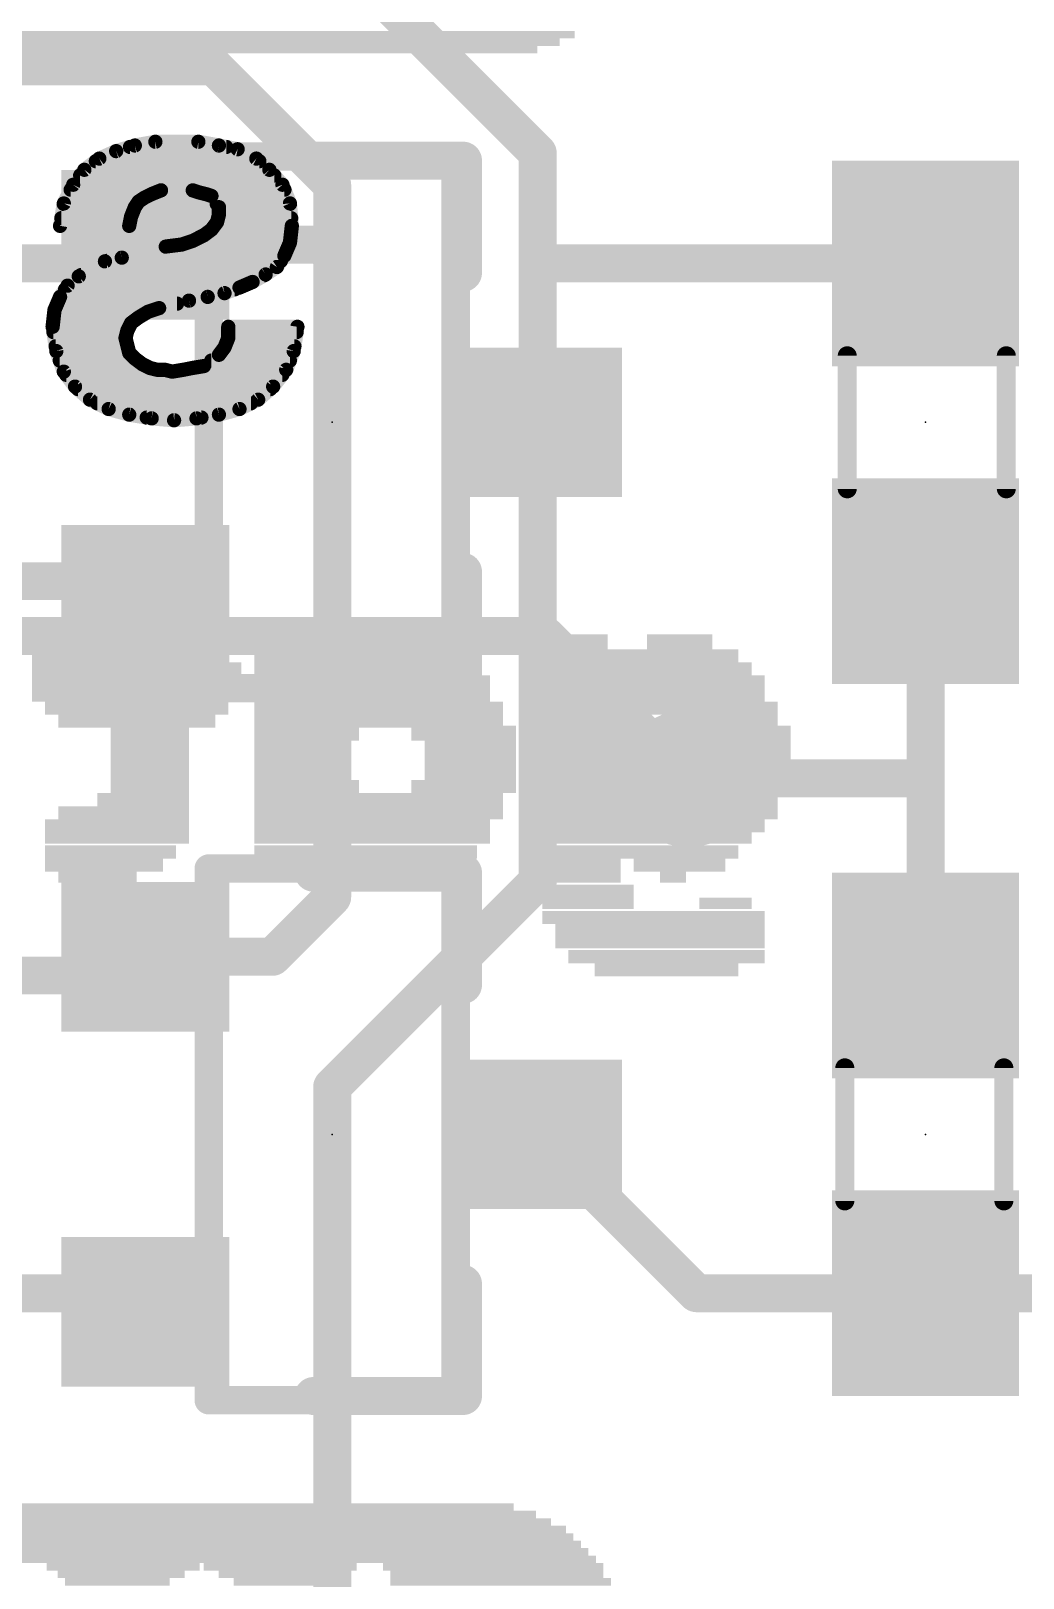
# Model space of a CAD drawing. Extents: x -23 to 93, y -71 to 33.
# Drawn here: x 23.15 to 28.46, y 8.42 to 16.7 of the extents above; entities that cross this region are included whole.
import ezdxf

# ---------------------------------------------------------------- set-up
doc = ezdxf.new("R2010")
doc.units = 0
for name, color, linetype in [('1', 12, 'CONTINUOUS'), ('16', 132, 'CONTINUOUS'), ('18', 110, 'CONTINUOUS'), ('21', 41, 'CONTINUOUS'), ('22', 40, 'CONTINUOUS'), ('23', 53, 'CONTINUOUS'), ('31', 253, 'CONTINUOUS'), ('51', 53, 'CONTINUOUS')]:
    doc.layers.add(name, color=color, linetype=linetype)

# ---------------------------------------------------------------- blocks, each defined once
blk = doc.blocks.new('RECT')
blk.add_solid([(-0.5, -0.5), (0.5, -0.5), (-0.5, 0.5), (0.5, 0.5)])
blk = doc.blocks.new('ROUNDV')
at = {"const_width": 0.5}
blk.add_lwpolyline([(0, -0.25, 1), (0, 0.25, 1), (0, -0.25)], format="xyb", dxfattribs=at)

msp = doc.modelspace()

# ---------------------------------------------------------------- linework, layer by layer
at = {"layer": '1', "const_width": 0.2032}
for points in [[(25.865, 16.045), (24.13, 17.78)], [(16.51, 16.51), (24.13, 16.51)], [(24.13, 16.51), (24.765, 15.875)], [(25.865, 15.494), (25.865, 16.045)], [(24.765, 15.875), (24.765, 15.494)], [(23.665, 15.455), (23.765, 15.555)], [(23.765, 15.555), (24.704, 15.555)], [(24.704, 15.555), (24.765, 15.494)], [(24.765, 15.494), (24.765, 15.24)], [(25.865, 14.605), (25.865, 15.494)], [(25.904, 15.455), (25.865, 15.494)], [(22.225, 15.455), (23.665, 15.455)], [(27.94, 15.455), (25.904, 15.455)], [(24.765, 15.24), (24.765, 12.065)], [(25.865, 14.605), (25.865, 12.149)], [(22.225, 13.755), (23.665, 13.755)], [(23.665, 13.755), (23.765, 13.655)], [(27.94, 13.755), (27.94, 12.7)], [(26.67, 12.7), (27.94, 12.7)], [(27.94, 12.7), (27.94, 11.645)], [(25.865, 12.149), (24.765, 11.049)], [(24.765, 12.065), (24.445, 11.745)], [(23.665, 11.645), (23.765, 11.745)], [(24.445, 11.745), (23.765, 11.745)], [(22.225, 11.645), (23.665, 11.645)], [(24.765, 11.049), (24.765, 8.255)], [(25.865, 10.795), (26.715, 9.945)], [(22.225, 9.945), (23.665, 9.945)], [(23.665, 9.945), (23.765, 9.845)], [(26.715, 9.945), (27.94, 9.945)], [(27.94, 9.945), (29.21, 9.945)]]:
    msp.add_lwpolyline(points, dxfattribs=at)
at = {"layer": '1', "const_width": 0.1016}
for points in [[(24.1659, 16.5459, 1), (24.0941, 16.4741)], [(24.13, 16.4592, 1), (24.13, 16.5608)], [(25.9158, 16.045, 1), (25.8142, 16.045)], [(25.8291, 16.0091, 1), (25.9009, 16.0809)], [(24.8158, 15.875, 1), (24.7142, 15.875)], [(24.7291, 15.8391, 1), (24.8009, 15.9109)], [(23.765, 15.6058, 1), (23.765, 15.5042)], [(23.8009, 15.5191, 1), (23.7291, 15.5909)], [(24.7399, 15.5909, 1), (24.6681, 15.5191)], [(24.704, 15.5042, 1), (24.704, 15.6058)], [(24.8158, 15.494, 1), (24.7142, 15.494)], [(24.7291, 15.4581, 1), (24.8009, 15.5299)], [(25.9158, 15.494, 1), (25.8142, 15.494)], [(25.9009, 15.5299, 1), (25.8291, 15.4581)], [(23.6291, 15.4909, 1), (23.7009, 15.4191)], [(23.665, 15.4042, 1), (23.665, 15.5058)], [(24.7142, 15.494, 1), (24.8158, 15.494)], [(25.8142, 15.494, 1), (25.9158, 15.494)], [(25.904, 15.5058, 1), (25.904, 15.4042)], [(25.8681, 15.4191, 1), (25.9399, 15.4909)], [(27.94, 15.4042, 1), (27.94, 15.5058)], [(24.8158, 15.24, 1), (24.7142, 15.24)], [(24.7142, 15.24, 1), (24.8158, 15.24)], [(25.9158, 14.605, 1), (25.8142, 14.605)], [(25.8142, 14.605, 1), (25.9158, 14.605)], [(23.7009, 13.7909, 1), (23.6291, 13.7191)], [(23.665, 13.7042, 1), (23.665, 13.8058)], [(27.9908, 13.755, 1), (27.8892, 13.755)], [(23.7291, 13.6191, 1), (23.8009, 13.6909)], [(26.67, 12.7508, 1), (26.67, 12.6492)], [(27.9908, 12.7, 1), (27.8892, 12.7)], [(27.8892, 12.7, 1), (27.9908, 12.7)], [(27.94, 12.6492, 1), (27.94, 12.7508)], [(25.8142, 12.149, 1), (25.9158, 12.149)], [(25.9009, 12.1131, 1), (25.8291, 12.1849)], [(24.7142, 12.065, 1), (24.8158, 12.065)], [(24.8009, 12.0291, 1), (24.7291, 12.1009)], [(23.765, 11.7958, 1), (23.765, 11.6942)], [(23.8009, 11.7091, 1), (23.7291, 11.7809)], [(24.445, 11.6942, 1), (24.445, 11.7958)], [(24.4091, 11.7809, 1), (24.4809, 11.7091)], [(23.6291, 11.6809, 1), (23.7009, 11.6091)], [(23.665, 11.5942, 1), (23.665, 11.6958)], [(27.8892, 11.645, 1), (27.9908, 11.645)], [(24.8158, 11.049, 1), (24.7142, 11.049)], [(24.7291, 11.0849, 1), (24.8009, 11.0131)], [(25.9009, 10.8309, 1), (25.8291, 10.7591)], [(23.7009, 9.9809, 1), (23.6291, 9.9091)], [(23.665, 9.8942, 1), (23.665, 9.9958)], [(26.715, 9.9958, 1), (26.715, 9.8942)], [(26.6791, 9.9091, 1), (26.7509, 9.9809)], [(27.94, 9.9958, 1), (27.94, 9.8942)], [(27.94, 9.8942, 1), (27.94, 9.9958)], [(23.7291, 9.8091, 1), (23.8009, 9.8809)]]:
    msp.add_lwpolyline(points, format="xyb", dxfattribs=at)
at = {"layer": '16', "const_width": 0.2032}
for points in [[(25.908, 13.462), (19.05, 13.462)], [(26.67, 12.7), (25.908, 13.462)]]:
    msp.add_lwpolyline(points, dxfattribs=at)
at = {"layer": '16', "const_width": 0.1016}
for points in [[(25.9439, 13.4979, 1), (25.8721, 13.4261)], [(25.908, 13.4112, 1), (25.908, 13.5128)], [(26.6341, 12.6641, 1), (26.7059, 12.7359)]]:
    msp.add_lwpolyline(points, format="xyb", dxfattribs=at)
at = {"layer": '21', "const_width": 0.2032}
for points in [[(25.465, 16.005), (24.665, 16.005)], [(25.465, 15.405), (25.465, 16.005)], [(25.465, 13.805), (25.465, 13.205)], [(25.465, 13.205), (24.665, 13.205)], [(25.465, 12.195), (24.665, 12.195)], [(25.465, 11.595), (25.465, 12.195)], [(25.465, 9.995), (25.465, 9.395)], [(25.465, 9.395), (24.665, 9.395)]]:
    msp.add_lwpolyline(points, dxfattribs=at)
at = {"layer": '21', "const_width": 0.1016}
for points in [[(24.665, 16.0558, 1), (24.665, 15.9542)], [(25.5158, 16.005, 1), (25.4142, 16.005)], [(25.465, 15.9542, 1), (25.465, 16.0558)], [(25.4142, 15.405, 1), (25.5158, 15.405)], [(25.5158, 13.805, 1), (25.4142, 13.805)], [(24.665, 13.2558, 1), (24.665, 13.1542)], [(25.4142, 13.205, 1), (25.5158, 13.205)], [(25.465, 13.1542, 1), (25.465, 13.2558)], [(24.665, 12.2458, 1), (24.665, 12.1442)], [(25.5158, 12.195, 1), (25.4142, 12.195)], [(25.465, 12.1442, 1), (25.465, 12.2458)], [(25.4142, 11.595, 1), (25.5158, 11.595)], [(25.5158, 9.995, 1), (25.4142, 9.995)], [(24.665, 9.4458, 1), (24.665, 9.3442)], [(25.4142, 9.395, 1), (25.5158, 9.395)], [(25.465, 9.3442, 1), (25.465, 9.4458)]]:
    msp.add_lwpolyline(points, format="xyb", dxfattribs=at)
at = {"layer": '22', "const_width": 0.0762}
for points in [[(23.819, 16.106), (23.709, 16.086)], [(24.049, 16.106), (23.819, 16.106)], [(24.159, 16.086), (24.049, 16.106)], [(23.609, 16.056), (23.519, 16.016)], [(23.709, 16.086), (23.609, 16.056)], [(23.683, 16.0782), (24.198, 16.0782)], [(24.259, 16.066), (24.159, 16.086)], [(24.359, 16.016), (24.259, 16.066)], [(23.439, 15.956), (23.379, 15.876)], [(23.519, 16.016), (23.439, 15.956)], [(23.5003, 16.002), (24.3753, 16.002)], [(24.429, 15.956), (24.359, 16.016)], [(24.499, 15.876), (24.429, 15.956)], [(23.379, 15.876), (23.329, 15.776)], [(23.4164, 15.9258), (24.4554, 15.9258)], [(24.539, 15.776), (24.499, 15.876)], [(23.329, 15.776), (23.309, 15.656)], [(23.3286, 15.7734), (23.7206, 15.7734)], [(23.3658, 15.8496), (24.5096, 15.8496)], [(23.709, 15.756), (23.729, 15.786)], [(23.729, 15.786), (23.759, 15.806)], [(23.759, 15.806), (23.799, 15.826)], [(23.799, 15.826), (23.849, 15.846)], [(23.849, 15.846), (24.019, 15.846)], [(24.019, 15.846), (24.049, 15.836)], [(24.049, 15.836), (24.089, 15.826)], [(24.089, 15.826), (24.119, 15.816)], [(24.119, 15.816), (24.159, 15.756)], [(24.1474, 15.7734), (24.5392, 15.7734)], [(24.549, 15.656), (24.539, 15.776)], [(23.3159, 15.6972), (23.6872, 15.6972)], [(23.679, 15.656), (23.689, 15.706)], [(23.689, 15.706), (23.709, 15.756)], [(24.159, 15.716), (24.149, 15.676)], [(24.1543, 15.6972), (24.5456, 15.6972)], [(24.159, 15.756), (24.159, 15.716)], [(23.309, 15.656), (23.679, 15.656)], [(24.119, 15.636), (24.079, 15.606)], [(24.099, 15.621), (24.5451, 15.621)], [(24.149, 15.676), (24.119, 15.636)], [(24.539, 15.566), (24.549, 15.656)], [(23.879, 15.546), (23.639, 15.486)], [(23.8742, 15.5448), (24.5299, 15.5448)], [(23.959, 15.556), (23.879, 15.546)], [(24.019, 15.576), (23.959, 15.556)], [(24.079, 15.606), (24.019, 15.576)], [(24.509, 15.496), (24.539, 15.566)], [(23.549, 15.466), (23.409, 15.386)], [(23.639, 15.486), (23.549, 15.466)], [(23.5607, 15.4686), (24.4907, 15.4686)], [(24.469, 15.436), (24.509, 15.496)], [(23.409, 15.386), (23.349, 15.336)], [(23.4202, 15.3924), (24.4027, 15.3924)], [(24.339, 15.356), (24.409, 15.396)], [(24.409, 15.396), (24.469, 15.436)], [(23.349, 15.336), (23.309, 15.276)], [(23.3358, 15.3162), (24.2429, 15.3162)], [(24.099, 15.276), (24.189, 15.296)], [(24.189, 15.296), (24.269, 15.326)], [(24.269, 15.326), (24.339, 15.356)], [(23.279, 15.206), (23.269, 15.116)], [(23.309, 15.276), (23.279, 15.206)], [(23.2936, 15.24), (23.935, 15.24)], [(23.729, 15.166), (23.779, 15.196)], [(23.779, 15.196), (23.839, 15.216)], [(23.839, 15.216), (23.999, 15.256)], [(23.999, 15.256), (24.099, 15.276)], [(23.269, 15.116), (23.289, 14.986)], [(23.2743, 15.1638), (23.7261, 15.1638)], [(23.669, 15.096), (23.689, 15.136)], [(23.689, 15.136), (23.729, 15.166)], [(24.209, 15.116), (24.209, 15.056)], [(24.579, 15.116), (24.209, 15.116)], [(24.559, 14.986), (24.579, 15.116)], [(23.2734, 15.0876), (23.6669, 15.0876)], [(23.659, 15.056), (23.669, 15.096)], [(23.679, 14.976), (23.659, 15.056)], [(24.209, 15.056), (24.189, 15.006)], [(24.209, 15.0876), (24.5746, 15.0876)], [(23.2851, 15.0114), (23.6701, 15.0114)], [(23.289, 14.986), (23.329, 14.876)], [(23.709, 14.946), (23.679, 14.976)], [(23.749, 14.916), (23.709, 14.946)], [(24.159, 14.966), (24.079, 14.906)], [(24.189, 15.006), (24.159, 14.966)], [(24.1912, 15.0114), (24.5629, 15.0114)], [(24.519, 14.886), (24.559, 14.986)], [(23.3075, 14.9352), (23.7234, 14.9352)], [(23.329, 14.876), (23.389, 14.796)], [(23.789, 14.896), (23.749, 14.916)], [(23.829, 14.886), (23.789, 14.896)], [(23.869, 14.886), (23.829, 14.886)], [(23.909, 14.876), (23.869, 14.886)], [(23.969, 14.886), (23.909, 14.876)], [(24.019, 14.896), (23.969, 14.886)], [(24.079, 14.906), (24.019, 14.896)], [(24.1179, 14.9352), (24.5387, 14.9352)], [(24.449, 14.796), (24.519, 14.886)], [(23.3418, 14.859), (24.498, 14.859)], [(23.389, 14.796), (23.469, 14.726)], [(23.4041, 14.7828), (24.4339, 14.7828)], [(24.369, 14.726), (24.449, 14.796)], [(23.469, 14.726), (23.569, 14.676)], [(23.5078, 14.7066), (24.3302, 14.7066)], [(24.269, 14.676), (24.369, 14.726)], [(23.569, 14.676), (23.679, 14.646)], [(23.679, 14.646), (23.799, 14.626)], [(23.7726, 14.6304), (24.0654, 14.6304)], [(23.799, 14.626), (23.919, 14.616)], [(23.919, 14.616), (24.039, 14.626)], [(24.039, 14.626), (24.159, 14.646)], [(24.159, 14.646), (24.269, 14.676)]]:
    msp.add_lwpolyline(points, dxfattribs=at)
at = {"layer": '22', "const_width": 0.0381}
for points in [[(23.819, 16.1251, 1), (23.819, 16.087)], [(23.8224, 16.0873, 1), (23.8156, 16.1247)], [(24.0524, 16.1247, 1), (24.0456, 16.0873)], [(24.049, 16.087, 1), (24.049, 16.1251)], [(23.6035, 16.0742, 1), (23.6145, 16.0378)], [(23.6167, 16.0386, 1), (23.6013, 16.0734)], [(23.683, 16.0973, 1), (23.683, 16.0592)], [(23.7056, 16.1047, 1), (23.7124, 16.0673)], [(23.7145, 16.0678, 1), (23.7035, 16.1042)], [(24.1627, 16.1047, 1), (24.1553, 16.0673)], [(24.1556, 16.0673, 1), (24.1624, 16.1047)], [(24.198, 16.0592, 1), (24.198, 16.0973)], [(24.2675, 16.083, 1), (24.2505, 16.049)], [(24.2553, 16.0473, 1), (24.2627, 16.0847)], [(23.4276, 15.9712, 1), (23.4504, 15.9408)], [(23.4542, 15.9446, 1), (23.4238, 15.9674)], [(23.5003, 16.0211, 1), (23.5003, 15.983)], [(23.5113, 16.0334, 1), (23.5267, 15.9986)], [(23.5304, 16.0008, 1), (23.5076, 16.0312)], [(24.3714, 16.0305, 1), (24.3466, 16.0015)], [(24.3505, 15.999, 1), (24.3675, 16.033)], [(24.3753, 15.983, 1), (24.3753, 16.0211)], [(24.4433, 15.9685, 1), (24.4147, 15.9435)], [(24.4166, 15.9415, 1), (24.4414, 15.9705)], [(23.3638, 15.8874, 1), (23.3942, 15.8646)], [(23.396, 15.8675, 1), (23.362, 15.8845)], [(23.4164, 15.9449, 1), (23.4164, 15.9068)], [(24.4554, 15.9068, 1), (24.4554, 15.9449)], [(24.5167, 15.8831, 1), (24.4813, 15.8689)], [(24.4847, 15.8635, 1), (24.5133, 15.8885)], [(23.3286, 15.7925, 1), (23.3286, 15.7544)], [(23.3478, 15.7729, 1), (23.3102, 15.7791)], [(23.3658, 15.8687, 1), (23.3658, 15.8306)], [(23.7184, 15.8019, 1), (23.7396, 15.7701)], [(23.7449, 15.7754, 1), (23.7131, 15.7966)], [(23.7206, 15.7544, 1), (23.7206, 15.7925)], [(23.7505, 15.823, 1), (23.7675, 15.789)], [(23.7696, 15.7901, 1), (23.7484, 15.8219)], [(23.7919, 15.8437, 1), (23.8061, 15.8083)], [(23.8075, 15.809, 1), (23.7905, 15.843)], [(23.849, 15.8651, 1), (23.849, 15.827)], [(23.8561, 15.8283, 1), (23.8419, 15.8637)], [(24.025, 15.8641, 1), (24.013, 15.8279)], [(24.019, 15.827, 1), (24.019, 15.8651)], [(24.0536, 15.8545, 1), (24.0444, 15.8175)], [(24.043, 15.8179, 1), (24.055, 15.8541)], [(24.095, 15.8441, 1), (24.083, 15.8079)], [(24.0844, 15.8075, 1), (24.0936, 15.8445)], [(24.1349, 15.8266, 1), (24.1031, 15.8054)], [(24.113, 15.7979, 1), (24.125, 15.8341)], [(24.1474, 15.7925, 1), (24.1474, 15.7544)], [(24.5096, 15.8306, 1), (24.5096, 15.8687)], [(24.558, 15.7776, 1), (24.52, 15.7744)], [(24.5392, 15.7544, 1), (24.5392, 15.7925)], [(23.3159, 15.7163, 1), (23.3159, 15.6782)], [(23.312, 15.7845, 1), (23.346, 15.7675)], [(23.6713, 15.7131, 1), (23.7067, 15.6989)], [(23.7077, 15.7023, 1), (23.6703, 15.7097)], [(23.6872, 15.6782, 1), (23.6872, 15.7163)], [(23.6931, 15.7666, 1), (23.7249, 15.7454)], [(23.7267, 15.7489, 1), (23.6913, 15.7631)], [(24.1543, 15.7163, 1), (24.1543, 15.6782)], [(24.1781, 15.756, 1), (24.14, 15.756)], [(24.14, 15.716, 1), (24.1781, 15.716)], [(24.1775, 15.7114, 1), (24.1405, 15.7206)], [(24.1431, 15.7454, 1), (24.1749, 15.7666)], [(24.5213, 15.7689, 1), (24.5567, 15.7831)], [(24.5456, 15.6782, 1), (24.5456, 15.7163)], [(23.309, 15.6751, 1), (23.309, 15.637)], [(23.2902, 15.6591, 1), (23.3278, 15.6529)], [(23.6603, 15.6597, 1), (23.6977, 15.6523)], [(23.679, 15.637, 1), (23.679, 15.6751)], [(24.099, 15.6401, 1), (24.099, 15.602)], [(24.1038, 15.6474, 1), (24.1342, 15.6246)], [(24.1304, 15.6208, 1), (24.1076, 15.6512)], [(24.1305, 15.6806, 1), (24.1675, 15.6714)], [(24.1642, 15.6646, 1), (24.1338, 15.6874)], [(24.53, 15.6544, 1), (24.568, 15.6576)], [(24.5679, 15.6539, 1), (24.5301, 15.6581)], [(24.5451, 15.602, 1), (24.5451, 15.6401)], [(23.8742, 15.5639, 1), (23.8742, 15.5258)], [(23.8766, 15.5649, 1), (23.8814, 15.5271)], [(23.8836, 15.5275, 1), (23.8744, 15.5645)], [(23.953, 15.5741, 1), (23.965, 15.5379)], [(23.9614, 15.5371, 1), (23.9566, 15.5749)], [(24.0105, 15.593, 1), (24.0275, 15.559)], [(24.025, 15.5579, 1), (24.013, 15.5941)], [(24.0676, 15.6212, 1), (24.0904, 15.5908)], [(24.0875, 15.589, 1), (24.0705, 15.623)], [(24.5201, 15.5681, 1), (24.5579, 15.5639)], [(24.5565, 15.5585, 1), (24.5215, 15.5735)], [(24.5299, 15.5258, 1), (24.5299, 15.5639)], [(23.5449, 15.4846, 1), (23.5531, 15.4474)], [(23.5585, 15.4495, 1), (23.5395, 15.4825)], [(23.5607, 15.4877, 1), (23.5607, 15.4496)], [(23.6344, 15.5045, 1), (23.6436, 15.4675)], [(23.6431, 15.4674, 1), (23.6349, 15.5046)], [(24.4915, 15.5035, 1), (24.5265, 15.4885)], [(24.4907, 15.4496, 1), (24.4907, 15.4877)], [(24.5249, 15.4854, 1), (24.4931, 15.5066)], [(23.3995, 15.4025, 1), (23.4185, 15.3695)], [(23.4212, 15.3714, 1), (23.3968, 15.4006)], [(23.4202, 15.4115, 1), (23.4202, 15.3734)], [(24.3984, 15.4119, 1), (24.4196, 15.3801)], [(24.4185, 15.3795, 1), (24.3995, 15.4125)], [(24.4027, 15.3734, 1), (24.4027, 15.4115)], [(24.4531, 15.4466, 1), (24.4849, 15.4254)], [(24.4796, 15.4201, 1), (24.4584, 15.4519)], [(23.3358, 15.3353, 1), (23.3358, 15.2972)], [(23.3368, 15.3506, 1), (23.3612, 15.3214)], [(23.3649, 15.3254, 1), (23.3331, 15.3466)], [(24.1823, 15.3138, 1), (24.1957, 15.2782)], [(24.1931, 15.2774, 1), (24.1849, 15.3146)], [(24.2429, 15.2972, 1), (24.2429, 15.3353)], [(24.2615, 15.3435, 1), (24.2765, 15.3085)], [(24.2757, 15.3082, 1), (24.2623, 15.3438)], [(24.3295, 15.3725, 1), (24.3485, 15.3395)], [(24.3465, 15.3385, 1), (24.3315, 15.3735)], [(23.2615, 15.2135, 1), (23.2965, 15.1985)], [(23.2979, 15.2039, 1), (23.2601, 15.2081)], [(23.2936, 15.2591, 1), (23.2936, 15.221)], [(23.2931, 15.2866, 1), (23.3249, 15.2654)], [(23.3265, 15.2685, 1), (23.2915, 15.2835)], [(23.773, 15.2141, 1), (23.785, 15.1779)], [(23.7888, 15.1797, 1), (23.7692, 15.2123)], [(23.8344, 15.2345, 1), (23.8436, 15.1975)], [(23.845, 15.1979, 1), (23.833, 15.2341)], [(23.935, 15.221, 1), (23.935, 15.2591)], [(23.9953, 15.2747, 1), (24.0027, 15.2373)], [(24.0036, 15.2375, 1), (23.9944, 15.2745)], [(24.0949, 15.2946, 1), (24.1031, 15.2574)], [(24.1027, 15.2573, 1), (24.0953, 15.2947)], [(23.2878, 15.1189, 1), (23.2502, 15.1131)], [(23.2743, 15.1829, 1), (23.2743, 15.1448)], [(23.6776, 15.1512, 1), (23.7004, 15.1208)], [(23.706, 15.1275, 1), (23.672, 15.1445)], [(23.7192, 15.1823, 1), (23.7388, 15.1497)], [(23.7404, 15.1508, 1), (23.7176, 15.1812)], [(23.7261, 15.1448, 1), (23.7261, 15.1829)], [(24.228, 15.116, 1), (24.1899, 15.116)], [(24.209, 15.1351, 1), (24.209, 15.097)], [(24.5978, 15.1131, 1), (24.5602, 15.1189)], [(24.579, 15.097, 1), (24.579, 15.1351)], [(23.2501, 15.1181, 1), (23.2879, 15.1139)], [(23.2734, 15.1067, 1), (23.2734, 15.0686)], [(23.6775, 15.0606, 1), (23.6405, 15.0514)], [(23.6405, 15.0606, 1), (23.6775, 15.0514)], [(23.652, 15.1045, 1), (23.686, 15.0875)], [(23.6875, 15.0914, 1), (23.6505, 15.1006)], [(23.6669, 15.0686, 1), (23.6669, 15.1067)], [(24.209, 15.1067, 1), (24.209, 15.0686)], [(24.1899, 15.056, 1), (24.228, 15.056)], [(24.2267, 15.0489, 1), (24.1913, 15.0631)], [(24.5746, 15.0686, 1), (24.5746, 15.1067)], [(23.2851, 15.0305, 1), (23.2851, 14.9924)], [(23.3069, 14.9925, 1), (23.2711, 14.9795)], [(23.2702, 14.9831, 1), (23.3078, 14.9889)], [(23.6925, 14.9895, 1), (23.6655, 14.9625)], [(23.6605, 14.9714, 1), (23.6975, 14.9806)], [(23.6701, 14.9924, 1), (23.6701, 15.0305)], [(23.7204, 14.9612, 1), (23.6976, 14.9308)], [(24.1438, 14.9774, 1), (24.1742, 14.9546)], [(24.1704, 14.9508, 1), (24.1476, 14.9812)], [(24.1713, 15.0131, 1), (24.2067, 14.9989)], [(24.1912, 15.0305, 1), (24.1912, 14.9924)], [(24.2042, 14.9946, 1), (24.1738, 15.0174)], [(24.5402, 14.9889, 1), (24.5778, 14.9831)], [(24.5767, 14.9789, 1), (24.5413, 14.9931)], [(24.5629, 14.9924, 1), (24.5629, 15.0305)], [(23.3075, 14.9543, 1), (23.3075, 14.9162)], [(23.3442, 14.8874, 1), (23.3138, 14.8646)], [(23.3111, 14.8695, 1), (23.3469, 14.8825)], [(23.6955, 14.9325, 1), (23.7225, 14.9595)], [(23.7234, 14.9162, 1), (23.7234, 14.9543)], [(23.7575, 14.933, 1), (23.7405, 14.899)], [(23.7376, 14.9008, 1), (23.7604, 14.9312)], [(23.7936, 14.9145, 1), (23.7844, 14.8775)], [(23.7805, 14.879, 1), (23.7975, 14.913)], [(23.829, 14.9051, 1), (23.829, 14.867)], [(23.8244, 14.8675, 1), (23.8336, 14.9045)], [(23.8736, 14.9045, 1), (23.8644, 14.8675)], [(23.869, 14.867, 1), (23.869, 14.9051)], [(23.9059, 14.8948, 1), (23.9121, 14.8572)], [(23.9044, 14.8575, 1), (23.9136, 14.8945)], [(23.9653, 14.9047, 1), (23.9727, 14.8673)], [(23.9721, 14.8672, 1), (23.9659, 14.9048)], [(24.0159, 14.9148, 1), (24.0221, 14.8772)], [(24.0227, 14.8773, 1), (24.0153, 14.9147)], [(24.0676, 14.9212, 1), (24.0904, 14.8908)], [(24.0821, 14.8872, 1), (24.0759, 14.9248)], [(24.1179, 14.9543, 1), (24.1179, 14.9162)], [(24.5013, 14.8931, 1), (24.5367, 14.8789)], [(24.534, 14.8743, 1), (24.504, 14.8977)], [(24.5387, 14.9162, 1), (24.5387, 14.9543)], [(23.3418, 14.878, 1), (23.3418, 14.8399)], [(23.4015, 14.8103, 1), (23.3765, 14.7817)], [(23.3738, 14.7846, 1), (23.4042, 14.8074)], [(23.4041, 14.8018, 1), (23.4041, 14.7637)], [(24.434, 14.8077, 1), (24.464, 14.7843)], [(24.4339, 14.7637, 1), (24.4339, 14.8018)], [(24.4615, 14.7817, 1), (24.4365, 14.8103)], [(24.498, 14.8399, 1), (24.498, 14.878)], [(23.4775, 14.743, 1), (23.4605, 14.709)], [(23.4565, 14.7117, 1), (23.4815, 14.7403)], [(23.5078, 14.7256, 1), (23.5078, 14.6875)], [(24.3302, 14.6875, 1), (24.3302, 14.7256)], [(24.3565, 14.7403, 1), (24.3815, 14.7117)], [(24.3775, 14.709, 1), (24.3605, 14.743)], [(23.574, 14.6944, 1), (23.564, 14.6576)], [(23.5605, 14.659, 1), (23.5775, 14.693)], [(23.6821, 14.6648, 1), (23.6759, 14.6272)], [(23.674, 14.6276, 1), (23.684, 14.6644)], [(23.7726, 14.6494, 1), (23.7726, 14.6113)], [(23.8006, 14.645, 1), (23.7974, 14.607)], [(23.7959, 14.6072, 1), (23.8021, 14.6448)], [(23.9174, 14.635, 1), (23.9206, 14.597)], [(23.9174, 14.597, 1), (23.9206, 14.635)], [(24.0359, 14.6448, 1), (24.0421, 14.6072)], [(24.0406, 14.607, 1), (24.0374, 14.645)], [(24.0654, 14.6113, 1), (24.0654, 14.6494)], [(24.154, 14.6644, 1), (24.164, 14.6276)], [(24.1621, 14.6272, 1), (24.1559, 14.6648)], [(24.2605, 14.693, 1), (24.2775, 14.659)], [(24.274, 14.6576, 1), (24.264, 14.6944)]]:
    msp.add_lwpolyline(points, format="xyb", dxfattribs=at)
at = {"layer": '23'}
for p in [(24.765, 14.605), (27.94, 14.605), (24.765, 10.795), (27.94, 10.795)]:
    msp.add_point(p, dxfattribs=at)
at = {"layer": '51'}
for points, const_width in [([(24.1046, 13.1826), (24.1046, 16.0274)], 0.1524), ([(24.1046, 16.0274), (25.4254, 16.0274)], 0.1524), ([(25.4254, 16.0274), (25.4254, 13.1826)], 0.1524), ([(27.521, 14.961), (27.521, 14.249)], 0.1016), ([(28.372, 14.961), (28.372, 14.249)], 0.1016), ([(25.4254, 13.1826), (24.1046, 13.1826)], 0.1524), ([(24.1046, 9.3726), (24.1046, 12.2174)], 0.1524), ([(24.1046, 12.2174), (25.4254, 12.2174)], 0.1524), ([(25.4254, 12.2174), (25.4254, 9.3726)], 0.1524), ([(27.508, 10.439), (27.508, 11.151)], 0.1016), ([(28.359, 10.439), (28.359, 11.151)], 0.1016), ([(25.4254, 9.3726), (24.1046, 9.3726)], 0.1524)]:
    msp.add_lwpolyline(points, dxfattribs=dict(at, const_width=const_width))
for points, const_width in [([(24.1427, 16.0274, 1), (24.0665, 16.0274)], 0.0762), ([(24.1046, 16.0655, 1), (24.1046, 15.9893)], 0.0762), ([(25.4635, 16.0274, 1), (25.3873, 16.0274)], 0.0762), ([(25.4254, 15.9893, 1), (25.4254, 16.0655)], 0.0762), ([(27.5464, 14.961, 1), (27.4956, 14.961)], 0.0508), ([(28.3974, 14.961, 1), (28.3466, 14.961)], 0.0508), ([(27.4956, 14.249, 1), (27.5464, 14.249)], 0.0508), ([(28.3466, 14.249, 1), (28.3974, 14.249)], 0.0508), ([(24.1046, 13.2207, 1), (24.1046, 13.1445)], 0.0762), ([(25.4254, 13.1445, 1), (25.4254, 13.2207)], 0.0762), ([(24.0665, 13.1826, 1), (24.1427, 13.1826)], 0.0762), ([(25.3873, 13.1826, 1), (25.4635, 13.1826)], 0.0762), ([(24.1427, 12.2174, 1), (24.0665, 12.2174)], 0.0762), ([(24.1046, 12.2555, 1), (24.1046, 12.1793)], 0.0762), ([(25.4635, 12.2174, 1), (25.3873, 12.2174)], 0.0762), ([(25.4254, 12.1793, 1), (25.4254, 12.2555)], 0.0762), ([(27.5334, 11.151, 1), (27.4826, 11.151)], 0.0508), ([(28.3844, 11.151, 1), (28.3336, 11.151)], 0.0508), ([(27.4826, 10.439, 1), (27.5334, 10.439)], 0.0508), ([(28.3336, 10.439, 1), (28.3844, 10.439)], 0.0508), ([(24.1046, 9.4107, 1), (24.1046, 9.3345)], 0.0762), ([(25.4254, 9.3345, 1), (25.4254, 9.4107)], 0.0762), ([(24.0665, 9.3726, 1), (24.1427, 9.3726)], 0.0762), ([(25.3873, 9.3726, 1), (25.4635, 9.3726)], 0.0762)]:
    msp.add_lwpolyline(points, format="xyb", dxfattribs=dict(at, const_width=const_width))

# ---------------------------------------------------------------- block references
at = {"layer": '1', "xscale": 1.1}
for p, rotation in [((27.94, 15.455), 270), ((27.94, 13.755), 270), ((27.94, 11.645), 90), ((27.94, 9.945), 90)]:
    msp.add_blockref('RECT', p, dxfattribs=dict(at, rotation=rotation))
at = {"layer": '1', "xscale": 0.8, "yscale": 0.9, "rotation": 270}
for p in [(23.765, 15.555), (25.865, 14.605), (23.765, 13.655), (23.765, 11.745), (25.865, 10.795), (23.765, 9.845)]:
    msp.add_blockref('RECT', p, dxfattribs=at)
at = {"layer": '18', "xscale": 0.7366, "yscale": 0.7366}
msp.add_blockref('ROUNDV', (26.67, 12.7), dxfattribs=at)
msp.add_blockref('ROUNDV', (26.67, 12.7), dxfattribs=at)
at = {"layer": '21', "yscale": 0.04, "rotation": 180}
for p, xscale in [((24.203, 16.679), 3.72), ((24.203, 16.639), 3.56), ((24.203, 16.599), 3.32)]:
    msp.add_blockref('RECT', p, dxfattribs=dict(at, xscale=xscale))
at = {"layer": '21', "yscale": 0.04}
for p, xscale in [((24.057, 8.761), 3.56), ((24.057, 8.801), 3.32), ((24.057, 8.681), 3.88), ((24.057, 8.721), 3.72), ((24.057, 8.601), 4.04), ((24.057, 8.641), 3.96), ((24.057, 8.561), 4.12), ((24.637, 8.521), 3.04), ((23.377, 8.481), 0.28), ((23.417, 8.441), 0.2), ((24.477, 8.481), 0.8), ((24.497, 8.441), 0.68), ((25.617, 8.481), 1.16), ((25.637, 8.441), 1.12), ((23.437, 8.401), 0.16), ((24.517, 8.401), 0.56), ((25.657, 8.401), 1.16)]:
    msp.add_blockref('RECT', p, dxfattribs=dict(at, xscale=xscale))
at = {"layer": '22', "yscale": 0.04}
for p, xscale in [((24.184, 16.679), 3.72), ((24.184, 16.639), 3.56), ((24.184, 16.599), 3.32)]:
    msp.add_blockref('RECT', p, dxfattribs=dict(at, xscale=xscale))
at = {"layer": '22', "rotation": 180}
for p, xscale, yscale in [((23.789, 13.921), 0.14, 0.08), ((23.789, 13.846), 0.42, 0.07), ((23.789, 13.781), 0.42, 0.06), ((23.789, 13.711), 0.42, 0.08), ((23.789, 13.636), 0.42, 0.07), ((23.789, 13.566), 0.42, 0.07), ((23.789, 13.501), 0.42, 0.06), ((23.719, 13.431), 0.98, 0.08), ((24.594, 13.431), 0.35, 0.08), ((25.154, 13.431), 0.35, 0.08), ((26.064, 13.431), 0.35, 0.08), ((26.624, 13.431), 0.35, 0.08), ((23.684, 13.356), 1.05, 0.07), ((24.909, 13.356), 1.12, 0.07), ((26.414, 13.356), 1.05, 0.07), ((23.719, 13.286), 1.12, 0.07), ((23.719, 13.216), 1.12, 0.07), ((24.944, 13.286), 1.19, 0.07), ((24.979, 13.216), 1.26, 0.07), ((26.449, 13.286), 1.12, 0.07), ((26.484, 13.216), 1.19, 0.07), ((23.719, 13.146), 1.12, 0.07), ((24.979, 13.146), 1.26, 0.07), ((26.484, 13.146), 1.19, 0.07), ((23.719, 13.076), 0.98, 0.07), ((25.014, 13.076), 1.33, 0.07), ((26.519, 13.076), 1.26, 0.07), ((23.719, 13.006), 0.84, 0.07), ((25.014, 13.006), 1.33, 0.07), ((26.169, 13.006), 0.56, 0.07), ((26.869, 13.006), 0.56, 0.07), ((23.789, 12.941), 0.42, 0.08), ((24.629, 12.941), 0.56, 0.08), ((25.469, 12.941), 0.56, 0.08), ((26.134, 12.941), 0.49, 0.08), ((26.974, 12.941), 0.49, 0.08), ((23.789, 12.866), 0.42, 0.07), ((23.789, 12.796), 0.42, 0.07), ((24.594, 12.866), 0.49, 0.07), ((24.594, 12.796), 0.49, 0.07), ((25.504, 12.866), 0.49, 0.07), ((25.504, 12.796), 0.49, 0.07), ((26.134, 12.866), 0.49, 0.07), ((26.134, 12.796), 0.49, 0.07), ((26.974, 12.866), 0.49, 0.07), ((26.974, 12.796), 0.49, 0.07), ((23.789, 12.726), 0.42, 0.07), ((24.594, 12.726), 0.49, 0.07), ((25.504, 12.726), 0.49, 0.07), ((26.134, 12.726), 0.49, 0.07), ((26.974, 12.726), 0.49, 0.07), ((23.789, 12.656), 0.42, 0.07), ((24.629, 12.656), 0.56, 0.07), ((25.469, 12.656), 0.56, 0.07), ((26.169, 12.656), 0.56, 0.07), ((26.939, 12.656), 0.56, 0.07), ((23.754, 12.586), 0.49, 0.07), ((25.014, 12.586), 1.33, 0.07), ((26.519, 12.586), 1.26, 0.07), ((23.649, 12.516), 0.7, 0.07), ((25.014, 12.516), 1.33, 0.07), ((26.519, 12.516), 1.26, 0.07), ((23.614, 12.446), 0.77, 0.07), ((24.979, 12.446), 1.26, 0.07), ((26.484, 12.446), 1.19, 0.07), ((23.614, 12.381), 0.77, 0.06), ((23.579, 12.306), 0.7, 0.07), ((24.979, 12.381), 1.26, 0.06), ((24.944, 12.306), 1.19, 0.07), ((26.449, 12.381), 1.12, 0.06), ((26.414, 12.306), 1.05, 0.07), ((23.544, 12.236), 0.63, 0.07), ((24.909, 12.236), 1.12, 0.07), ((26.099, 12.236), 0.42, 0.07), ((26.624, 12.236), 0.49, 0.07), ((23.509, 12.171), 0.42, 0.06), ((24.594, 12.171), 0.35, 0.06), ((25.119, 12.171), 0.42, 0.06), ((26.099, 12.171), 0.42, 0.06), ((26.589, 12.171), 0.14, 0.06), ((26.134, 12.096), 0.49, 0.07), ((26.134, 12.031), 0.49, 0.06), ((26.869, 12.031), 0.28, 0.06), ((26.484, 11.956), 1.19, 0.07), ((26.519, 11.886), 1.12, 0.07), ((26.519, 11.821), 1.12, 0.06), ((26.554, 11.746), 1.05, 0.07), ((26.554, 11.676), 0.77, 0.07), ((24.076, 8.761), 3.56, 0.04), ((24.076, 8.801), 3.32, 0.04), ((24.076, 8.681), 3.88, 0.04), ((24.076, 8.721), 3.72, 0.04), ((24.076, 8.601), 4.04, 0.04), ((24.076, 8.641), 3.96, 0.04), ((23.496, 8.521), 3.04, 0.04), ((24.076, 8.561), 4.12, 0.04), ((25.696, 8.521), 0.96, 0.04), ((23.656, 8.481), 0.8, 0.04), ((23.636, 8.441), 0.68, 0.04), ((24.756, 8.481), 0.28, 0.04), ((24.716, 8.441), 0.2, 0.04), ((25.756, 8.481), 0.92, 0.04), ((25.796, 8.441), 0.84, 0.04), ((23.616, 8.401), 0.56, 0.04), ((24.696, 8.401), 0.16, 0.04), ((25.836, 8.401), 0.84, 0.04)]:
    msp.add_blockref('RECT', p, dxfattribs=dict(at, xscale=xscale, yscale=yscale))
at = {"layer": '31', "xscale": 1.1}
for p, rotation in [((27.94, 15.455), 270), ((27.94, 13.755), 270), ((27.94, 11.645), 90), ((27.94, 9.945), 90)]:
    msp.add_blockref('RECT', p, dxfattribs=dict(at, rotation=rotation))
at = {"layer": '31', "xscale": 0.8, "yscale": 0.9, "rotation": 270}
for p in [(23.765, 15.555), (25.865, 14.605), (23.765, 13.655), (23.765, 11.745), (25.865, 10.795), (23.765, 9.845)]:
    msp.add_blockref('RECT', p, dxfattribs=at)
at = {"layer": '51', "xscale": 0.5001, "yscale": 0.95}
for p, rotation in [((27.9451, 15.1932), 270), ((27.9451, 14.0248), 270), ((27.9349, 11.3753), 90), ((27.9349, 10.2069), 90)]:
    msp.add_blockref('RECT', p, dxfattribs=dict(at, rotation=rotation))

doc.saveas('drawing.dxf')
